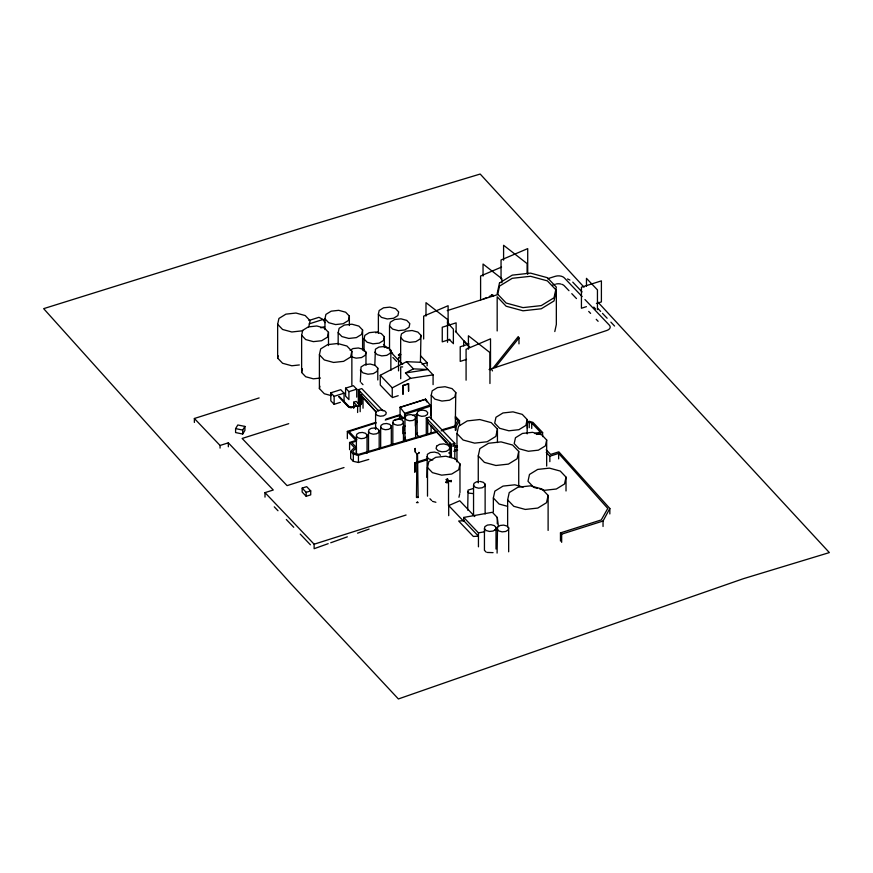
<?xml version="1.0" encoding="UTF-8"?>
<svg xmlns="http://www.w3.org/2000/svg" width="873" height="873" viewBox="0 0 873 873"><rect width="100%" height="100%" fill="white"/><g stroke="black" fill="none" stroke-linecap="round" stroke-linejoin="round"><path stroke-width="1.31" d="M447.238 481.536L447.205 482.911L445.83 482.431L447.238 481.536L445.83 481.983L447.205 482.463M447.565 480.346L447.598 479.419L446.19 479.866L447.565 480.041M448.526 480.652L447.685 480.914L448.526 480.652L448.526 505.773M448.515 480.936L449.89 480.947L448.504 481.088M361.575 394.825L361.498 404.057L358.748 405.356M277.647 324.298L278.934 318.449L285.918 314.149L295.958 313.036L305.201 315.546L310.122 320.718L308.846 326.567L301.851 330.867L291.822 331.98L282.579 329.47L277.647 324.298L277.647 358.105L282.579 363.266L291.822 365.776L299.341 364.947M277.647 358.105L278.16 355.758M320.456 378.042L313.342 378.827L305.703 376.743L301.632 372.476L301.632 335.297L302.691 330.452M301.632 372.476L302.418 368.843M324.952 329.579L324.952 318.798L325.913 314.4L331.173 311.17L338.713 310.33L345.664 312.218L349.364 316.102L349.364 325.542M331.249 395.622L324.32 393.745L319.398 388.572L319.398 354.765L320.675 348.916L327.67 344.617L337.698 343.515L346.941 346.024L351.863 351.186L351.863 384.993M308.475 326.895L316.768 325.978L324.418 328.062L328.488 332.329L327.43 337.174L321.646 340.732L313.342 341.638L305.703 339.564L301.632 335.297M319.398 388.572L319.911 386.237M338.167 344.802L338.167 332.678L339.139 328.281L344.388 325.04L351.939 324.21L358.879 326.098L362.59 329.983L362.59 350.193M349.364 316.102L348.403 320.5L343.144 323.741L335.603 324.57L328.652 322.683L324.952 318.798M351.863 351.186L350.586 357.046L343.602 361.346L333.562 362.448L324.32 359.938L319.398 354.765M362.59 329.983L361.629 334.381L356.37 337.611L348.829 338.451L341.878 336.563L338.167 332.678M364.063 351.153L364.063 339.019L364.859 335.363L369.235 332.678L375.51 331.991L381.283 333.551L384.36 336.782L384.36 347.563M360.342 381.883L361.029 366.944L364.783 364.63L370.174 364.03L375.15 365.383L377.791 368.166L377.791 379.962M350.149 350.313L352.965 348.578L358.366 347.989L363.332 349.331L365.973 352.114L365.285 355.256L361.531 357.57L356.14 358.159L351.164 356.817M378.38 314.16L379.188 310.504L383.553 307.82L389.827 307.132L395.6 308.693L398.677 311.923L397.881 315.579L393.516 318.274L387.241 318.961L381.457 317.39L378.38 314.16L378.38 333.028M356.38 454.418L356.38 436.129L356.795 434.208L359.087 432.801L362.382 432.441L365.416 433.259L367.031 434.95L367.031 453.251M374.79 365.536L375.423 349.211L378.882 347.083L383.836 346.537L388.409 347.781L390.853 350.335L390.853 370.479M384.36 336.782L383.563 340.448L379.188 343.133L372.924 343.82L367.14 342.249L364.063 339.019M377.791 368.166L377.103 371.309L373.349 373.622L367.959 374.211L362.982 372.869L360.342 370.087M389.522 325.858L390.318 322.202L394.694 319.518L400.969 318.82L406.742 320.391L409.819 323.621L409.022 327.277L404.646 329.961L398.383 330.66L392.599 329.088L389.522 325.858L389.522 350.106M367.031 434.95L366.605 436.871L364.314 438.279L361.029 438.65L357.995 437.82L356.38 436.129M368.526 451.265L368.526 431.666L368.941 429.745L371.232 428.337L374.528 427.977L377.562 428.796L379.177 430.487L379.177 448.787M375.597 413.704L376.023 411.783L378.315 410.375L381.599 410.015L384.633 410.834L386.248 412.525L385.822 414.446L383.531 415.854L380.246 416.225L377.212 415.395L375.597 413.704L375.597 429.385M390.853 350.335L390.22 353.227L386.761 355.355L381.796 355.9L377.223 354.656L374.79 352.103M379.177 430.487L378.751 432.408L376.459 433.816L373.175 434.187L370.141 433.357L368.526 431.666M380.672 448.111L380.672 427.203L381.086 425.282L383.378 423.874L386.674 423.514L389.707 424.333L391.311 426.024L391.311 444.324M400.663 361.804L400.663 337.556L401.46 333.89L405.836 331.205L412.111 330.518L417.883 332.089L420.961 335.319L420.426 362.011M391.311 426.024L390.897 427.945L388.605 429.352L385.309 429.723L382.287 428.894L380.672 427.203M392.817 443.648L392.817 422.739L393.232 420.819L395.524 419.411L398.819 419.051L401.842 419.869L403.457 421.561L403.457 441.171M420.961 335.319L420.164 338.975L415.788 341.659L409.524 342.347L403.741 340.786L400.663 337.556M403.457 421.561L403.042 423.481L400.751 424.889L397.455 425.26L394.432 424.431L392.817 422.739M406.567 440.876L404.963 439.184L404.963 418.276L405.378 416.356L407.669 414.948L410.965 414.588L413.988 415.406L415.603 417.108L415.603 438.017M404.963 439.184L405.378 437.264M415.603 417.108L415.188 419.018L412.896 420.437L409.601 420.797L406.567 419.968L404.963 418.276M417.098 413.813L417.523 411.892L419.815 410.485L423.099 410.124L426.133 410.943L427.748 412.645L427.334 414.555L425.042 415.974L421.746 416.334L418.713 415.504L417.098 413.813L417.098 434.721L418.713 436.413L420.742 436.969M417.098 434.721L417.523 432.801M431.229 419.051L431.229 395.24L432.19 390.82L437.482 387.568L445.066 386.728L452.061 388.627L455.782 392.534L455.302 425.173M426.821 477.4L427.355 454.342L430.291 452.53L434.503 452.072L438.388 453.12L440.45 455.291M427.508 496.159L427.508 467.47L428.785 461.621L435.769 457.321L445.808 456.219L455.051 458.729L459.973 463.89L459.973 492.579M455.782 392.534L454.822 396.964L449.53 400.216L441.945 401.056L434.95 399.157L431.229 395.24M456.961 461.85L456.961 433.565L458.554 426.275L467.273 420.917L479.779 419.542L491.292 422.663L497.435 429.112L497.435 442.578M459.973 463.89L458.696 469.75L451.701 474.05L441.673 475.152L432.43 472.642L427.508 467.47M497.686 294.441L499.498 286.137L512.244 278.301L530.533 276.294L547.371 280.866L556.341 290.283L556.341 324.45L554.792 331.554M458.947 497.261L459.722 493.758M467.699 510.17L468.048 490.146L472.664 488.684M478.262 482.856L478.262 455.924L479.855 448.624L488.564 443.266L501.069 441.891L512.593 445.023L518.726 451.461L518.726 486.479M473.548 515.256L473.548 485.453L474.006 483.358L476.494 481.831L478.884 481.569M480.074 481.438L483.369 482.333L485.126 484.177L484.679 486.261L482.18 487.789L478.6 488.193L475.305 487.298L473.548 485.453M497.435 429.112L495.842 436.402L487.123 441.76L474.617 443.135L463.105 440.014L456.961 433.565M486.196 552.14L484.439 550.306L484.439 528.711L484.886 526.626L487.385 525.088L490.964 524.695L494.26 525.59L496.017 527.434L496.017 549.03M493.354 511.862L493.354 497.992L494.849 491.139L503.044 486.097L514.797 484.81L523.222 487.09M496.017 527.434L495.558 529.529L493.07 531.057L489.491 531.45L486.196 530.555L484.439 528.711M497.086 553.089L497.534 527.041L500.033 525.502L503.612 525.11L506.907 526.004L508.664 527.849L508.664 551.812M507.639 526.801L507.639 499.869L509.232 492.579L517.951 487.221L530.457 485.846L541.969 488.967L548.113 495.406L548.113 530.424M518.726 451.461L517.132 458.751L508.424 464.109L495.919 465.484L484.395 462.363L478.262 455.924M527.172 419.542L525.895 425.391L518.9 429.691L508.861 430.793L499.618 428.283L494.696 423.121L495.973 417.261L502.968 412.962L513.008 411.86L522.25 414.369L527.172 419.542L527.172 433.881M556.341 290.283L554.017 300.945L541.271 308.78L522.992 310.799L506.144 306.227L497.174 296.809L497.174 330.965M508.664 527.849L508.206 529.933L505.718 531.471L502.139 531.864L498.832 530.97L497.086 529.125M546.673 440.003L545.396 445.863L538.401 450.162L528.361 451.265L519.119 448.755L514.197 443.582L515.474 437.733L522.469 433.434L532.508 432.331L541.751 434.841L546.673 440.003L546.673 466.084M548.113 495.406L546.52 502.706L537.801 508.064L525.295 509.439L513.782 506.307L507.639 499.869M537.364 488.345L533.752 487.363L527.99 481.307L529.485 474.454L537.681 469.423L549.433 468.124L560.259 471.06L566.02 477.116L564.525 483.969L556.341 489.011L544.588 490.299L539.776 489M416.192 423.656L417.021 421.223M361.455 403.784L360.887 404.494M603.036 526.474L603.036 521.028L609.834 508.479L558.84 451.832L550.667 454.429L546.192 449.737M456.121 430.051L456.121 426.45L459.536 420.753L455.368 416.377M235.59 428.61L237.827 424.976L244.92 426.428L244.92 430.389L242.683 434.023L235.59 432.561L235.59 428.61L242.683 430.073L244.92 426.428M492.787 368.406L518.267 336.585L518.977 337.971L518.977 343.875M495.056 367.729L518.977 337.971L517.558 337.589M356.577 441.051L351.732 442.589L356.413 447.511L352.681 451.428L354.558 453.403L358.825 454.32L436.576 431.393M368.777 459.427L358.443 462.472L353.325 461.337L350.673 458.554L350.673 451.352L354.405 447.543L349.582 442.48L355.977 440.45L347.345 431.393L375.63 422.412M398.535 370.883L398.535 357.701L399.55 356.741M447.838 480.968L447.118 481.645L448.067 481.045M375.957 427.312L375.368 428.49M360.811 404.297L361.236 395.109M391.311 396.637L380.268 385.048L380.268 375.292L406.556 361.673L421.113 362.317L433.084 374.877L433.084 384.633M405.465 372.978L413.409 368.864L427.966 369.508L405.465 372.978L410.583 378.336L433.084 374.877M398.219 395.698L392.239 397.597L392.239 387.852L410.583 378.336M448.7 515.67L448.7 505.587L459.755 500.764L474.792 516.554M501.549 267.073L480.597 276.021L480.597 300.159M483.064 299.112L486.752 297.529M489.218 296.471L492.918 294.899M328.183 543.672L314.127 548.691L314.127 544.206L264.999 492.634L273.271 490.004L228.333 442.84L220.061 445.459L194.373 418.494L259.128 397.935M330.736 542.766L347.345 536.83M357.559 533.185L369.061 529.082M489.044 369.595L606.855 330.452A6.744 3.896 0 0 0 609.398 325.203L584.954 299.537M308.889 320.511L318.972 317.314L323.032 319.474L325.072 322.661M309.173 323.872L323.032 319.474M320.806 327.855L324.581 326.655M375.674 332.777L378.195 331.98M447.227 310.613L497.403 294.681M547.524 278.76L555.239 276.315A6.646 3.83 0 0 1 564.264 277.821L582.127 296.58M552.674 285.067L555.239 284.249M449.813 339.455L442.251 341.856L442.251 327.244L456.121 322.846L456.121 332.144M469.041 343.973L460.213 346.777L460.213 361.389L466.52 359.392M586.427 306.652L581.429 308.245L581.429 287.206L601.399 280.866L601.399 301.905L596.412 303.488M340.339 402.333L334.141 404.308L330.812 400.805L330.812 392.828L340.732 389.685L344.06 393.177L344.06 401.154M345.588 388.147L348.916 391.639L348.916 399.616L345.588 396.124L345.588 388.147L353.39 385.67L356.719 389.162L356.719 397.139M422.106 364.281L427.148 362.688L427.148 365.852M330.812 392.828L334.141 396.331L344.06 393.177M348.916 391.639L356.719 389.162M358.345 404.046L358.345 389.685L361.771 388.594L383.018 410.899M402.846 385.495L402.999 394.181L402.846 385.495L408.499 383.694L408.651 391.169M402.999 385.648L408.651 383.858M353.674 408.368L353.674 402.213L356.217 401.394L360.178 405.552L360.178 411.707M288.723 423.667L242.137 438.453L287.075 485.628L344.006 467.546M356.173 405.77L351.535 407.244L349.025 406.818L339.237 396.549M351.557 407.451L356.391 406.065L351.71 407.593L348.589 407.036L338.757 396.713M358.716 405.312L361.084 404.581M353.674 402.213L357.624 406.36L360.178 405.552M403.697 418.462L400.063 414.653L400.063 407.265L425.555 399.179L430.858 406.065L430.858 415.646M400.063 407.462L425.555 399.365L426.853 401.667M385.921 419.138L400.063 414.653M404.603 413.355L430.094 405.072M376.208 422.925L349.091 431.535L356.915 439.752M385.244 420.055L399.441 415.548L402.671 418.931M400.063 407.265L405.367 414.162L430.858 406.065M395.011 420.251L404.603 417.207L405.367 418.003L405.367 414.162M413.136 415.537L417.021 414.304L415.373 419.182L415.373 426.1M426.286 435.049L426.286 418.069L429.712 416.978L454.811 443.331L454.811 459.002M405.127 426.1L402.944 426.788L402.944 433.706L405.127 433.008M441.127 430.891L456.121 426.45M417.545 453.873L416.923 453.862L417.545 453.873L418.134 497.501L416.465 497.479L416.923 453.862L414.981 451.821L415.253 448.482L415.417 451.527M414.981 449.115L415.253 448.482M302.156 488.105L306.685 486.665L310.712 490.888L310.712 494.849L306.183 496.279L302.156 492.056L302.156 488.105L306.183 492.328L306.183 496.279M418.996 452.945L419.149 452.563M426.286 418.069L451.385 444.422L454.811 443.331M527.368 421.834L529.18 421.266L532.966 422.39L542.613 432.517L542.613 436.609M306.183 492.328L310.712 490.888M535.084 433.641L540.267 431.993L531.722 423.023L529.256 422.248L527.39 422.838L527.39 428.294M414.675 472.358L414.675 462.81L427.475 458.751M454.364 450.206L456.928 449.399M414.675 462.81L415.373 463.552L426.897 459.885M448.667 452.978L451.232 452.159M453.796 451.352L457.638 450.13M536.459 434.47L542.613 432.517M449.89 481.034L451.297 480.881M546.225 452.41L549.848 456.208L558.644 453.414L607.772 508.446L601.257 519.937L560.466 532.89L560.466 541.074M314.127 544.206L406.076 515.015M560.466 532.89L561.666 534.156L603.036 521.028M441.76 429.865L454.713 426.046L457.779 420.6L455.182 417.883M350.673 451.352L353.325 454.135L358.443 455.269L437.253 432.037M455.542 446.07L457.026 445.688M455.455 447.314L457.474 446.79M448.7 505.587L463.749 521.377L463.749 517.427L492.361 512.287L497.272 517.449L498.45 526.605M463.749 517.427L478.448 532.868L484.81 531.722M494.98 529.9L497.523 529.442M398.383 354.907L400.893 354.634M473.352 493.616L469.03 493.136L467.699 491.728M493.07 552.642L487.287 552.445M349.986 407.626L351.688 407.516M398.535 357.701L400.489 357.734M402.649 366.911L400.696 366.889L400.696 378.751M416.465 502.608L418.134 502.63L417.327 501.779M432.768 460.016L428.894 458.958L426.821 456.797M507.54 506.329L499.116 504.048L493.354 497.992M432.43 501.331L435.889 502.27M451.265 481.361L449.89 480.881L451.297 480.434L451.265 481.809L449.89 481.329M350.106 407.549L339.182 396.746M491.423 294.703L493.518 296.34M572.764 282.154L582.051 291.909M597.852 308.485L600.635 311.41M602.49 313.363L607.139 318.23M610.86 322.137L614.57 326.033M593.793 307.078L595.615 309.009M568.967 290.698L564.264 285.755A6.646 3.83 0 0 0 561.885 284.325M571.782 293.655L576.486 298.588M588.708 311.421L590.595 313.396M596.237 319.322L598.114 321.297M447.434 322.879L453.371 329.11L453.371 343.722M469.641 346.865L463.705 340.634L463.705 345.948M449.137 339.281L452.53 342.838M420.568 355.78L427.148 362.688M406.556 361.673L413.409 368.864M390.296 350.913L392.599 353.336M383.487 344.431L387.241 348.382M391.006 352.321L402.278 364.161M392.883 357.461L396.637 361.4M427.694 422.412L450.097 445.939M380.268 375.292L392.239 387.852M361.215 382.811L362.982 384.655M448.351 480.707L447.434 480.085L448.1 480.783M418.713 452.487L418.865 453.196L418.996 452.4M358.345 389.685L378.686 411.03M359.6 393.876L376.339 412.242L362.109 396.506M429.963 498.745L431.611 500.469M417.327 496.65L418.134 497.501M274.264 506.842L277.974 510.738M286.322 519.5L293.743 527.281M300.225 534.09L310.428 544.796M584.048 287.195L480.194 174.043L306.805 226.445L43.65 308.649L291.102 583.939L398.383 698.957L743.316 578.712L829.35 552.587L597.83 302.036M447.456 322.159L450.108 325.182M455.422 331.238L467.808 345.37M426.853 401.798L425.555 399.179M491.783 369.617L492.492 370.916M609.834 508.479L609.834 513.935M597.448 309.609L597.448 289.891L586.47 278.356L586.47 286.246M566.02 477.116L566.02 490.975M561.666 534.156L561.666 542.34M558.644 453.414L558.644 458.871M549.848 456.208L549.848 461.664M531.722 423.023L531.722 428.479M529.256 422.248L529.256 427.694M527.718 274.34L527.718 248.609L501.047 260.001L501.047 278.967M527.096 273.096L527.096 263.613L503.59 245.269L503.59 260.165M501.899 282.765L501.899 278.738L483.042 264.028L483.042 276.097M497.272 517.449L497.272 523.745M490.517 369.759L490.517 338.833L466.084 349.276L466.084 380.192M489.949 383.509L489.949 352.583L468.408 335.767L468.408 349.211M485.126 484.177L485.126 513.979M478.448 532.868L478.448 546.825M459.536 420.753L459.536 425.555M455.335 426.701L455.335 430.302M451.385 444.422L451.385 457.485M450.097 443.058L450.097 457.507M448.111 323.196L448.111 305.725L423.667 316.157L423.667 339.019M447.533 342.325L447.533 319.463L425.991 302.658L425.991 316.102M446.463 442.12L446.463 442.906L430.509 425.369M431.12 426.471L431.12 432.91M427.694 419.542L427.694 433.99M415.373 463.552L415.373 471.726M408.499 383.694L408.499 391.006M404.603 413.158L404.603 417.207M404.264 427.301L404.264 429.723M399.441 415.548L399.441 419.073M365.973 352.114L365.973 365.252M363.026 397.935L363.026 408.215M361.455 395.098L361.477 404.024M359.6 390.995L359.6 404.166M358.443 455.269L358.443 462.472M357.624 406.36L357.624 412.514M356.413 447.511L356.413 454.713M353.325 454.135L353.325 461.337M349.582 442.48L349.582 449.682M347.345 431.393L347.345 438.595M334.141 396.331L334.141 404.308M328.488 332.329L328.488 345.61M264.999 492.634L264.999 497.119M242.683 430.073L242.683 434.023M228.333 442.84L228.333 446.79M220.061 445.459L220.061 448.1M194.373 418.494L194.373 422.456M556.287 283.976A6.646 3.83 0 0 1 560.859 284.031M567.494 278.978A16.096 9.297 0 0 1 569.905 280.058M447.598 478.961L447.565 479.888L446.19 479.408L447.598 478.961M436.631 446.158L436.096 448.613L438.159 450.784L442.033 451.832L446.245 451.374L449.18 449.562L449.715 447.107L447.653 444.935L443.779 443.888L439.566 444.346L436.631 446.158M499.498 282.972L497.174 293.634L506.144 303.051L522.992 307.623L541.271 305.605L554.017 297.769L556.341 287.108L547.371 277.69L530.533 273.118L512.244 275.137L499.498 282.972M453.884 445.197L453.011 446.059L453.884 445.197M399.55 354.1L398.535 355.071L400.489 355.093L399.55 354.1M401.711 363.288L400.696 364.259L402.649 364.281L401.711 363.288M463.749 520.723L458.652 521.017L473.362 536.459L478.448 536.164L463.749 520.723"/></g></svg>
